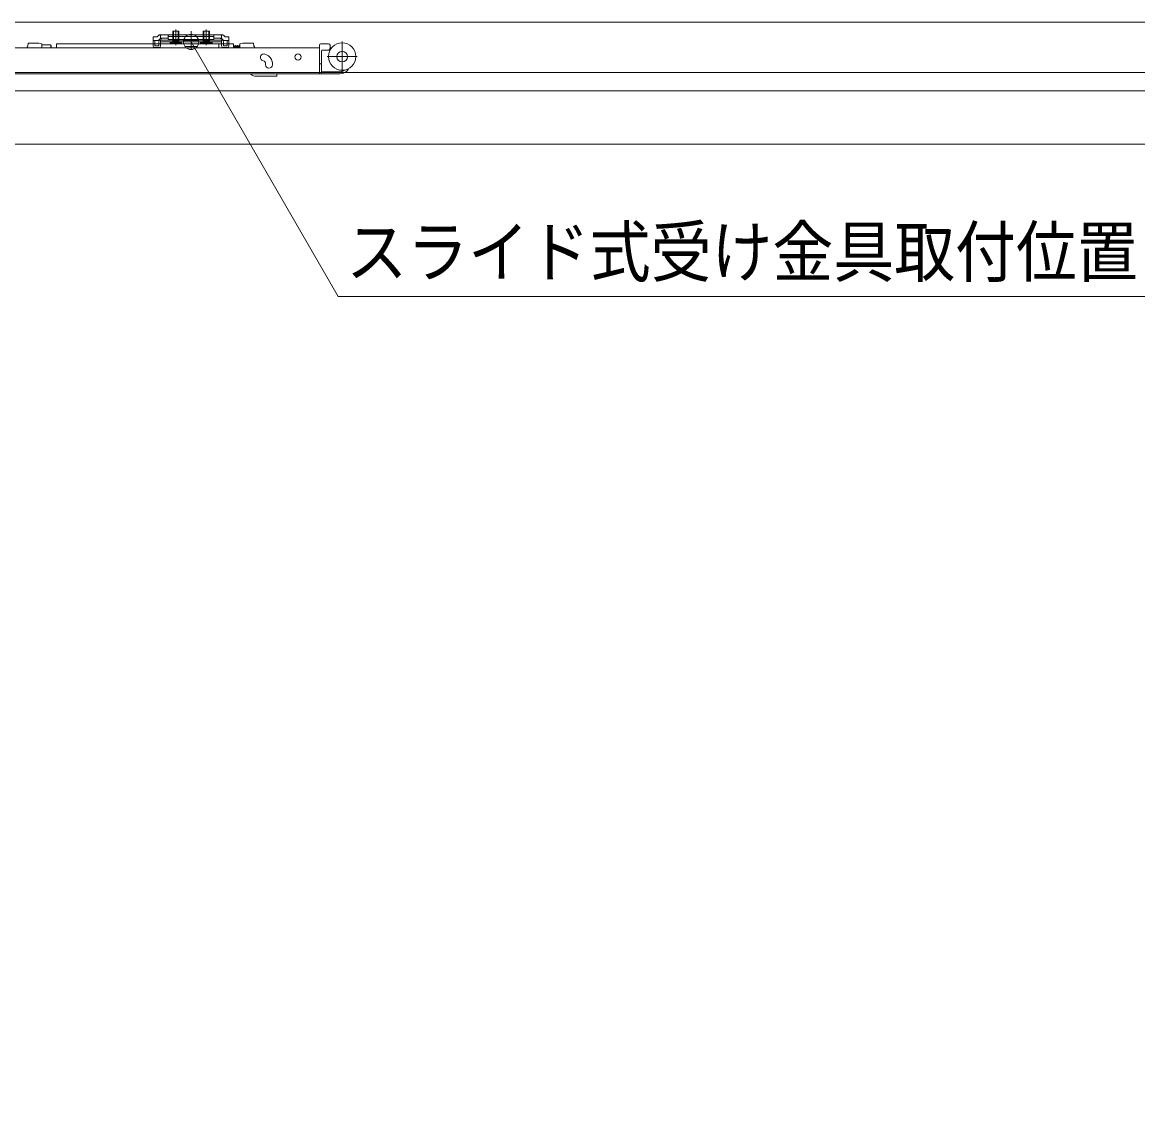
# Model space of a CAD drawing. Units: millimetres, scale not verified. Extents: x -6062 to 6062, y -3045 to 3045.
# Drawn here: x -2235 to -1503, y -318 to 400 of the extents above; entities that cross this region are included whole.
import ezdxf
from ezdxf.enums import TextEntityAlignment as Align

# ---------------------------------------------------------------- set-up
doc = ezdxf.new("R2010")
doc.units = ezdxf.units.MM
doc.header["$LTSCALE"] = 20
doc.layers.add('0-3_2寸法-3', color=7, linetype='Continuous', lineweight=9)
doc.layers.add('0-4_3一般', color=7, linetype='Continuous', lineweight=9)
doc.styles.add('ＭＳ ゴシック', font='')
doc.styles.get('ＭＳ ゴシック').set_extended_font_data('MS Gothic')

# ---------------------------------------------------------------- blocks, each defined once
blk = doc.blocks.new('グループ-6')
at = {"layer": '0-4_3一般'}
blk.add_line((13056.5, 8000), (-61863.5, 8000), dxfattribs=at)
blk = doc.blocks.new('グループ-7')
at = {"layer": '0-4_3一般'}
for p, q in [((-7238, 7808.1), (-7238, 7764.1)), ((-7238, 7808.1), (-7187.1, 7808.1)), ((-7238, 7764.1), (-7238, 7762.1)), ((-7187.1, 7762.1), (-7238, 7762.1)), ((-7238, 7762.1), (-7238, 7742.1)), ((-7172.5, 7822.6), (-7187.1, 7808.1)), ((-7168, 7762.1), (-7187.1, 7762.1)), ((-7159.1, 7836.1), (-7172.5, 7822.6)), ((-7168, 7762.1), (-7154.5, 7775.6)), ((-7140, 7836.1), (-7159.1, 7836.1)), ((-7154.5, 7775.6), (-7140, 7790.1)), ((-7140, 7790.1), (-7140, 7836.1)), ((-7120, 7836.1), (-7140, 7826.1)), ((-7140, 7836.1), (-7040, 7836.1)), ((-7120, 7790.1), (-7140, 7790.1)), ((-7140, 7766.1), (-7140, 7742.1)), ((-6340, 7766.1), (-7140, 7766.1)), ((-7040, 7836.1), (-7040, 7825.2)), ((-6440, 7836.1), (-7040, 7836.1)), ((-7040, 7815.2), (-7040, 7825.2)), ((-7040, 7815.2), (-7040, 7790.1)), ((-7040, 7790.1), (-7040, 7784.1)), ((-6450, 7815.2), (-7030, 7815.2)), ((-7030, 7774.1), (-6450, 7774.1)), ((-6980, 7836.1), (-6980, 7756.2)), ((-6972.4, 7882.1), (-6972.4, 7836.1)), ((-6972.4, 7836.1), (-6972.4, 7756.2)), ((-6940, 7771), (-6962.8, 7758.9)), ((-6940, 7699.1), (-6940, 7905.1)), ((-6940, 7867.1), (-6940, 7749.1)), ((-6940, 7713.6), (-6940, 7797.6)), ((-6917.2, 7758.9), (-6940, 7771)), ((-6907.6, 7836.1), (-6907.6, 7882.1)), ((-6907.6, 7756.2), (-6907.6, 7836.1)), ((-6900, 7836.1), (-6900, 7882.1)), ((-6900, 7756.2), (-6900, 7836.1)), ((-6740, 7884.2), (-6740, 7730.2)), ((-6740, 7651.9), (-6740, 7853.3)), ((-6580, 7882.1), (-6580, 7836.1)), ((-6500, 7882.1), (-6580, 7882.1)), ((-6580, 7836.1), (-6580, 7756.2)), ((-6572.4, 7882.1), (-6572.4, 7836.1)), ((-6572.4, 7836.1), (-6572.4, 7756.2)), ((-6540, 7699.1), (-6540, 7905.1)), ((-6540, 7867.1), (-6540, 7749.1)), ((-6540, 7713.6), (-6540, 7797.6)), ((-6507.6, 7836.1), (-6507.6, 7882.1)), ((-6507.6, 7756.2), (-6507.6, 7836.1)), ((-6500, 7836.1), (-6500, 7882.1)), ((-6500, 7756.2), (-6500, 7836.1)), ((-6440, 7836.1), (-6340, 7836.1)), ((-6440, 7825.2), (-6440, 7836.1)), ((-6440, 7815.2), (-6440, 7825.2)), ((-6440, 7790.1), (-6440, 7815.2)), ((-6440, 7784.1), (-6440, 7790.1)), ((-6340, 7826.1), (-6360, 7836.1)), ((-6340, 7790.1), (-6360, 7790.1)), ((-6320.9, 7836.1), (-6340, 7836.1)), ((-6340, 7766.1), (-6340, 7742.1)), ((-6312, 7762.1), (-6325.5, 7775.6)), ((-6320.9, 7836.1), (-6307.5, 7822.6)), ((-6312, 7762.1), (-6292.9, 7762.1)), ((-6292.9, 7808.1), (-6307.5, 7822.6)), ((-6292.9, 7808.1), (-6242, 7808.1)), ((-6242, 7762.1), (-6292.9, 7762.1)), ((-6266, 7762.1), (-6266, 7742.1)), ((-6242, 7764.1), (-6242, 7808.1)), ((-6242, 7764.1), (-6242, 7762.1)), ((-5056.1, 7665.9), (-11162.1, 7665.9)), ((-8740.1, 7727.9), (-8880.1, 7727.9)), ((-8880.1, 7713.9), (-8880.1, 7727.9)), ((-8740.1, 7727.9), (-8700.1, 7717.9)), ((-8700.1, 7705.9), (-8700.1, 7717.9)), ((-8700.1, 7705.9), (-8700.1, 7665.9)), ((-8700.1, 7705.9), (-8580.1, 7705.9)), ((-8580.1, 7705.9), (-8580.1, 7665.9)), ((-8575.1, 7690.9), (-8575.1, 7665.9)), ((-8505.7, 7715.9), (-8505.7, 7665.9)), ((-8505.7, 7715.9), (-6375.7, 7715.9)), ((-7238, 7742.1), (-7238, 7692.1)), ((-7214, 7742.1), (-7214, 7692.1)), ((-7214, 7692.1), (-7164, 7692.1)), ((-7214, 7668.1), (-7164, 7668.1)), ((-7164, 7742.1), (-7164, 7692.1)), ((-6340, 7742.1), (-7140, 7742.1)), ((-7140, 7742.1), (-7140, 7692.1)), ((-7015, 7742.1), (-6865, 7742.1)), ((-7015, 7732.1), (-7015, 7742.1)), ((-7005, 7722.1), (-7015, 7732.1)), ((-6865, 7732.1), (-7015, 7732.1)), ((-6875, 7722.1), (-7005, 7722.1)), ((-6962.8, 7758.9), (-6981, 7722.1)), ((-6980, 7756.2), (-6976.2, 7742.1)), ((-6972.4, 7756.2), (-6980, 7756.2)), ((-6976.2, 7742.1), (-6972.4, 7756.2)), ((-6907.6, 7756.2), (-6972.4, 7756.2)), ((-6899, 7722.1), (-6917.2, 7758.9)), ((-6900, 7756.2), (-6907.6, 7756.2)), ((-6903.8, 7742.1), (-6907.6, 7756.2)), ((-6903.8, 7742.1), (-6900, 7756.2)), ((-6865, 7732.1), (-6875, 7722.1)), ((-6865, 7742.1), (-6865, 7732.1)), ((-6580, 7756.2), (-6576.2, 7742.1)), ((-6576.2, 7742.1), (-6572.4, 7756.2)), ((-6503.8, 7742.1), (-6507.6, 7756.2)), ((-6500, 7756.2), (-6507.6, 7756.2)), ((-6503.8, 7742.1), (-6500, 7756.2)), ((-6375.7, 7716.9), (-6375.7, 7665.9)), ((-6375.7, 7716.9), (-6181.7, 7716.9)), ((-6340, 7692.1), (-6340, 7742.1)), ((-6316, 7692.1), (-6316, 7742.1)), ((-6316, 7692.1), (-6266, 7692.1)), ((-6316, 7668.1), (-6266, 7668.1)), ((-6266, 7692.1), (-6266, 7742.1)), ((-6242, 7692.1), (-6242, 7742.1)), ((-6181.7, 7665.9), (-6181.7, 7716.9)), ((-6181.6, 7686.9), (-6181.7, 7687.5)), ((-6161.7, 7670.9), (-6162.4, 7665.9)), ((-6134.7, 7670.9), (-6135.4, 7665.9)), ((-6107.7, 7670.9), (-6108.4, 7665.9)), ((-6098.5, 7717.9), (-6058.5, 7727.9)), ((-6098.5, 7665.9), (-6098.5, 7717.9)), ((-6058.5, 7727.9), (-5918.5, 7727.9)), ((-5918.5, 7713.9), (-5918.5, 7727.9)), ((-5056.1, 7697.9), (-5056.1, 7665.1)), ((-5056.1, 7659.9), (-5056.1, 7665.1)), ((-5056.1, 7481.9), (-5056.1, 7659.9)), ((-5036.1, 7717.9), (-4936.1, 7717.9)), ((-5026.1, 7475.9), (-5026.1, 7625.9)), ((-5016.1, 7635.9), (-4936.1, 7635.9)), ((-4914.2, 7635.9), (-4936.1, 7635.9)), ((-4916.1, 7697.9), (-4916.1, 7655.9)), ((-4916.1, 7665.9), (-4893.7, 7665.9)), ((-4756.1, 7747.9), (-4756.1, 7351.9)), ((-5781.8, 7490.1), (-5800.6, 7496.9)), ((-5769.8, 7581.5), (-5751.1, 7574.7)), ((-5673.7, 7481.4), (-5673.8, 7481.9)), ((-5056.1, 7470.1), (-5056.1, 7481.9)), ((-5026.1, 7455.9), (-5026.1, 7475.9)), ((-4954.1, 7549.9), (-4558.1, 7549.9)), ((-11162.1, 7321.9), (-5056.1, 7321.9)), ((-5950.1, 7313.8), (-5960.2, 7321.9)), ((-5762.1, 7462.4), (-5762.1, 7461.9)), ((-5762.1, 7461.9), (-5762.1, 7441.9)), ((-5672.1, 7441.9), (-5672.1, 7461.9)), ((-5612.7, 7301.9), (-5612.7, 7321.9)), ((-5056.1, 7455.9), (-5056.1, 7345.9)), ((-5026.1, 7345.9), (-5026.1, 7455.9)), ((-5026.1, 7321.9), (-5026.1, 7345.9)), ((-4786.1, 7321.9), (-5026.1, 7321.9)), ((-5016.1, 7351.9), (-4786.1, 7351.9)), ((-5622.7, 7291.9), (-5887.6, 7291.9)), ((11040, 6400), (-12320, 6400))]:
    blk.add_line(p, q, dxfattribs=at)
for points in [[(-59990, 7340), (11350, 7340), (11350, 8000), (-59990, 8000)], [(-6615, 7732.1), (-6615, 7742.1), (-6465, 7742.1), (-6465, 7732.1)]]:
    blk.add_lwpolyline(points, close=True, dxfattribs=at)
for points in [[(-7214, 7742.1), (-7214, 7762.1), (-7238, 7762.1)], [(-7040, 7790.1), (-7120, 7790.1), (-7140, 7780.1), (-7140, 7790.1)], [(-6900, 7882.1), (-6980, 7882.1), (-6980, 7836.1)], [(-6499, 7722.1), (-6517.2, 7758.9), (-6540, 7771), (-6562.8, 7758.9), (-6581, 7722.1)], [(-6340, 7790.1), (-6340, 7780.1), (-6360, 7790.1), (-6440, 7790.1)], [(-6340, 7836.1), (-6340, 7790.1), (-6325.5, 7775.6)], [(-6242, 7742.1), (-6242, 7762.1), (-6266, 7762.1)], [(-6465, 7732.1), (-6475, 7722.1), (-6605, 7722.1), (-6615, 7732.1)], [(-6507.6, 7756.2), (-6572.4, 7756.2), (-6580, 7756.2)], [(-6178, 7665.9), (-6178.1, 7666.4), (-6178.2, 7667), (-6178.3, 7667.5), (-6178.3, 7668.1), (-6178.4, 7668.6), (-6178.5, 7669.2), (-6178.6, 7669.7), (-6178.6, 7670.2), (-6178.7, 7670.8), (-6178.8, 7671.3), (-6178.9, 7671.9), (-6178.9, 7672.4), (-6179, 7672.9), (-6179.1, 7673.5), (-6179.2, 7674), (-6179.3, 7674.6), (-6179.3, 7675.1), (-6179.4, 7675.7), (-6179.5, 7676.2), (-6179.6, 7676.7), (-6179.6, 7677.3), (-6179.7, 7677.8), (-6179.8, 7678.4), (-6179.9, 7678.9), (-6180, 7679.4), (-6180.1, 7680), (-6180.2, 7680.5), (-6180.3, 7681.1), (-6180.4, 7681.6), (-6180.5, 7682.1), (-6180.6, 7682.7), (-6180.7, 7683.2), (-6180.8, 7683.7), (-6180.9, 7684.3), (-6181.1, 7684.8), (-6181.2, 7685.3), (-6181.3, 7685.9), (-6181.4, 7686.4), (-6181.6, 7686.9)], [(-6164.3, 7694.4), (-6164.9, 7693.6), (-6165.5, 7692.6), (-6166.2, 7691.4), (-6166.8, 7690.1), (-6167.4, 7688.9), (-6167.9, 7687.6), (-6168.4, 7686.5), (-6168.9, 7685.3), (-6169.3, 7684.2), (-6169.7, 7683.1), (-6170.1, 7682), (-6170.4, 7681), (-6170.6, 7680), (-6170.9, 7679), (-6171, 7678), (-6171.2, 7677.1), (-6171.3, 7676.2), (-6171.4, 7675.3), (-6171.5, 7674.5), (-6171.5, 7673.7), (-6171.6, 7672.9), (-6171.7, 7672.1), (-6171.8, 7671.3), (-6171.9, 7670.6), (-6171.9, 7669.8), (-6172, 7669.1), (-6172.1, 7668.4), (-6172.2, 7667.8), (-6172.3, 7667.1), (-6172.3, 7666.5), (-6172.4, 7665.9)], [(-6164.5, 7686.7), (-6164.6, 7686.7), (-6164.8, 7686.7), (-6164.9, 7686.7), (-6164.9, 7686.6), (-6165, 7686.6), (-6165, 7686.5), (-6165.1, 7686.3), (-6165.1, 7686.1), (-6165, 7686), (-6165, 7685.7), (-6164.9, 7685.5), (-6164.8, 7685.2), (-6164.7, 7684.9), (-6164.5, 7684.5), (-6164.4, 7684.2), (-6164.2, 7683.8), (-6164, 7683.4), (-6163.9, 7683), (-6163.7, 7682.6), (-6163.6, 7682.2), (-6163.5, 7681.8), (-6163.4, 7681.4), (-6163.3, 7681), (-6163.2, 7680.6), (-6163.1, 7680.2), (-6163, 7679.8), (-6162.9, 7679.4), (-6162.9, 7679), (-6162.8, 7678.6), (-6162.8, 7678.2), (-6162.7, 7677.8), (-6162.7, 7677.4), (-6162.6, 7677), (-6162.6, 7676.6), (-6162.6, 7676.2), (-6162.5, 7675.8), (-6162.4, 7675.4), (-6162.4, 7674.9), (-6162.3, 7674.5)], [(-6151, 7665.9), (-6151.1, 7666.5), (-6151.2, 7667.1), (-6151.3, 7667.8), (-6151.4, 7668.4), (-6151.4, 7669.1), (-6151.5, 7669.8), (-6151.6, 7670.6), (-6151.7, 7671.3), (-6151.7, 7672.1), (-6151.8, 7672.9), (-6151.9, 7673.7), (-6152, 7674.5), (-6152, 7675.4), (-6152.1, 7676.2), (-6152.2, 7677.1), (-6152.3, 7678), (-6152.5, 7679), (-6152.7, 7680), (-6153, 7681), (-6153.3, 7682), (-6153.6, 7683.1), (-6154, 7684.2), (-6154.4, 7685.3), (-6154.9, 7686.5), (-6155.4, 7687.7), (-6155.9, 7688.9), (-6156.5, 7690.1), (-6157.1, 7691.4), (-6157.8, 7692.6), (-6158.4, 7693.6), (-6159.1, 7694.4), (-6159.7, 7695.1), (-6160.4, 7695.5), (-6161, 7695.8), (-6161.7, 7695.9), (-6162.3, 7695.8), (-6163, 7695.5), (-6163.6, 7695.1), (-6164.3, 7694.4)], [(-6162.3, 7674.5), (-6162.3, 7674.1), (-6162.2, 7673.6), (-6162.1, 7673.2), (-6162.1, 7672.8), (-6162, 7672.3), (-6161.9, 7671.9), (-6161.9, 7671.4), (-6161.8, 7671), (-6161.7, 7670.6), (-6161.6, 7670.1), (-6161.6, 7669.7), (-6161.5, 7669.3), (-6161.5, 7668.9), (-6161.4, 7668.5), (-6161.3, 7668.1), (-6161.3, 7667.7), (-6161.2, 7667.4), (-6161.2, 7667), (-6161.1, 7666.6), (-6161.1, 7666.3), (-6161, 7665.9)], [(-6137.3, 7694.4), (-6137.9, 7693.6), (-6138.5, 7692.6), (-6139.2, 7691.4), (-6139.8, 7690.1), (-6140.4, 7688.9), (-6140.9, 7687.6), (-6141.4, 7686.5), (-6141.9, 7685.3), (-6142.3, 7684.2), (-6142.7, 7683.1), (-6143.1, 7682), (-6143.4, 7681), (-6143.6, 7680), (-6143.9, 7679), (-6144, 7678), (-6144.2, 7677.1), (-6144.3, 7676.2), (-6144.4, 7675.3), (-6144.5, 7674.5), (-6144.5, 7673.7), (-6144.6, 7672.9), (-6144.7, 7672.1), (-6144.8, 7671.3), (-6144.9, 7670.6), (-6145, 7669.8), (-6145, 7669.1), (-6145.1, 7668.4), (-6145.2, 7667.8), (-6145.3, 7667.1), (-6145.3, 7666.5), (-6145.4, 7665.9)], [(-6137.5, 7686.7), (-6137.6, 7686.7), (-6137.7, 7686.7), (-6137.9, 7686.7), (-6137.9, 7686.6), (-6138, 7686.6), (-6138, 7686.5), (-6138.1, 7686.3), (-6138.1, 7686.2), (-6138, 7686), (-6138, 7685.7), (-6137.9, 7685.5), (-6137.8, 7685.2), (-6137.7, 7684.9), (-6137.5, 7684.5), (-6137.4, 7684.2), (-6137.2, 7683.8), (-6137, 7683.4), (-6136.9, 7683), (-6136.7, 7682.6), (-6136.6, 7682.2), (-6136.5, 7681.8), (-6136.4, 7681.4), (-6136.3, 7681), (-6136.2, 7680.6), (-6136.1, 7680.2), (-6136, 7679.8), (-6135.9, 7679.4), (-6135.9, 7679), (-6135.8, 7678.6), (-6135.8, 7678.2), (-6135.7, 7677.8), (-6135.7, 7677.4), (-6135.6, 7677), (-6135.6, 7676.6), (-6135.6, 7676.2), (-6135.5, 7675.8), (-6135.4, 7675.4), (-6135.4, 7674.9), (-6135.3, 7674.5)], [(-6124, 7665.9), (-6124.1, 7666.5), (-6124.2, 7667.1), (-6124.3, 7667.8), (-6124.4, 7668.4), (-6124.4, 7669.1), (-6124.5, 7669.8), (-6124.6, 7670.6), (-6124.7, 7671.3), (-6124.7, 7672.1), (-6124.8, 7672.9), (-6124.9, 7673.7), (-6125, 7674.5), (-6125, 7675.4), (-6125.1, 7676.2), (-6125.2, 7677.1), (-6125.3, 7678), (-6125.5, 7679), (-6125.7, 7680), (-6126, 7681), (-6126.3, 7682), (-6126.6, 7683.1), (-6127, 7684.2), (-6127.4, 7685.3), (-6127.9, 7686.5), (-6128.4, 7687.7), (-6128.9, 7688.9), (-6129.5, 7690.1), (-6130.1, 7691.4), (-6130.8, 7692.6), (-6131.4, 7693.6), (-6132.1, 7694.4), (-6132.7, 7695.1), (-6133.4, 7695.5), (-6134, 7695.8), (-6134.7, 7695.9), (-6135.3, 7695.8), (-6136, 7695.5), (-6136.6, 7695.1), (-6137.3, 7694.4)], [(-6135.3, 7674.5), (-6135.3, 7674.1), (-6135.2, 7673.6), (-6135.1, 7673.2), (-6135.1, 7672.8), (-6135, 7672.3), (-6134.9, 7671.9), (-6134.9, 7671.4), (-6134.8, 7671), (-6134.7, 7670.6), (-6134.6, 7670.1), (-6134.6, 7669.7), (-6134.5, 7669.3), (-6134.5, 7668.9), (-6134.4, 7668.5), (-6134.3, 7668.1), (-6134.3, 7667.7), (-6134.2, 7667.4), (-6134.2, 7667), (-6134.1, 7666.6), (-6134.1, 7666.3), (-6134, 7665.9)], [(-6114, 7691.2), (-6114.3, 7690.3), (-6114.6, 7689.2), (-6114.8, 7688.1), (-6115, 7686.9), (-6115.3, 7685.8), (-6115.4, 7684.7), (-6115.6, 7683.6), (-6115.8, 7682.5), (-6116, 7681.5), (-6116.2, 7680.5), (-6116.3, 7679.6), (-6116.5, 7678.7), (-6116.6, 7677.8), (-6116.8, 7676.9), (-6116.9, 7676.1), (-6117, 7675.3), (-6117.1, 7674.6), (-6117.3, 7673.9), (-6117.4, 7673.2), (-6117.5, 7672.5), (-6117.6, 7671.8), (-6117.7, 7671.1), (-6117.8, 7670.5), (-6117.9, 7669.9), (-6118, 7669.2), (-6118, 7668.6), (-6118.1, 7668.1), (-6118.2, 7667.5), (-6118.3, 7666.9), (-6118.4, 7666.4), (-6118.4, 7665.9)], [(-6098.5, 7675.8), (-6098.6, 7676.3), (-6098.6, 7676.9), (-6098.7, 7677.4), (-6098.8, 7678), (-6098.8, 7678.7), (-6098.9, 7679.3), (-6099, 7680), (-6099, 7680.6), (-6099.1, 7681.4), (-6099.1, 7682.1), (-6099.2, 7682.9), (-6099.3, 7683.6), (-6099.3, 7684.5), (-6099.4, 7685.3), (-6099.5, 7686.1), (-6099.6, 7686.9), (-6099.8, 7687.7), (-6100.1, 7688.4), (-6100.4, 7689.1), (-6100.9, 7689.8), (-6101.3, 7690.4), (-6101.9, 7691), (-6102.5, 7691.5), (-6103.2, 7692.1), (-6103.9, 7692.6), (-6104.7, 7693), (-6105.6, 7693.5), (-6106.5, 7693.8), (-6107.5, 7694.2), (-6108.4, 7694.4), (-6109.2, 7694.5), (-6110, 7694.5), (-6110.7, 7694.3), (-6111.4, 7694.1), (-6112, 7693.7), (-6112.6, 7693.3), (-6113.1, 7692.7), (-6113.6, 7692), (-6114, 7691.2)], [(-6110.5, 7686.7), (-6110.6, 7686.7), (-6110.8, 7686.7), (-6110.9, 7686.7), (-6110.9, 7686.6), (-6111, 7686.6), (-6111, 7686.5), (-6111.1, 7686.3), (-6111.1, 7686.1), (-6111, 7686), (-6111, 7685.7), (-6110.9, 7685.5), (-6110.8, 7685.2), (-6110.7, 7684.9), (-6110.5, 7684.5), (-6110.4, 7684.2), (-6110.2, 7683.8), (-6110, 7683.4), (-6109.9, 7683), (-6109.7, 7682.6), (-6109.6, 7682.2), (-6109.5, 7681.8), (-6109.4, 7681.4), (-6109.3, 7681), (-6109.2, 7680.6), (-6109.1, 7680.2), (-6109, 7679.8), (-6108.9, 7679.4), (-6108.9, 7679), (-6108.8, 7678.6), (-6108.8, 7678.2), (-6108.7, 7677.8), (-6108.7, 7677.4), (-6108.6, 7677), (-6108.6, 7676.6), (-6108.6, 7676.2), (-6108.5, 7675.8), (-6108.4, 7675.4), (-6108.4, 7674.9), (-6108.3, 7674.5)], [(-6108.3, 7674.5), (-6108.3, 7674.1), (-6108.2, 7673.6), (-6108.1, 7673.2), (-6108.1, 7672.8), (-6108, 7672.3), (-6107.9, 7671.9), (-6107.9, 7671.4), (-6107.8, 7671), (-6107.7, 7670.6), (-6107.6, 7670.1), (-6107.6, 7669.7), (-6107.5, 7669.3), (-6107.5, 7668.9), (-6107.4, 7668.5), (-6107.3, 7668.1), (-6107.3, 7667.7), (-6107.2, 7667.4), (-6107.2, 7667), (-6107.1, 7666.6), (-6107.1, 7666.3), (-6107, 7665.9)], [(-5769.7, 7481.9), (-5769.4, 7481.5), (-5769.1, 7481), (-5768.8, 7480.6), (-5768.4, 7480.1), (-5768.1, 7479.7), (-5767.8, 7479.2), (-5767.5, 7478.8), (-5767.2, 7478.3), (-5767, 7477.9), (-5766.7, 7477.4), (-5766.4, 7476.9), (-5766.1, 7476.4), (-5765.9, 7476), (-5765.6, 7475.5), (-5765.4, 7475), (-5765.1, 7474.5), (-5764.9, 7474), (-5764.7, 7473.5), (-5764.5, 7473), (-5764.2, 7472.5), (-5764, 7472), (-5763.8, 7471.5), (-5763.7, 7470.9), (-5763.5, 7470.4), (-5763.3, 7469.9), (-5763.2, 7469.4), (-5763, 7468.9), (-5762.9, 7468.3), (-5762.8, 7467.8), (-5762.6, 7467.3), (-5762.5, 7466.8), (-5762.5, 7466.2), (-5762.4, 7465.7), (-5762.3, 7465.1), (-5762.2, 7464.6), (-5762.2, 7464.1), (-5762.2, 7463.5), (-5762.1, 7463), (-5762.1, 7462.4)], [(-5672.1, 7461.9), (-5672.1, 7462.4), (-5672.1, 7462.9), (-5672.1, 7463.4), (-5672.1, 7463.9), (-5672.1, 7464.4), (-5672.1, 7464.9), (-5672.1, 7465.4), (-5672.2, 7465.9), (-5672.2, 7466.4), (-5672.2, 7466.9), (-5672.2, 7467.4), (-5672.3, 7467.9), (-5672.3, 7468.4), (-5672.3, 7468.9), (-5672.3, 7469.4), (-5672.4, 7469.9), (-5672.4, 7470.4), (-5672.5, 7470.9), (-5672.5, 7471.4), (-5672.5, 7471.9), (-5672.6, 7472.4), (-5672.6, 7472.9), (-5672.7, 7473.4), (-5672.7, 7473.9), (-5672.8, 7474.4), (-5672.8, 7474.9), (-5672.9, 7475.4), (-5673, 7475.9), (-5673, 7476.4), (-5673.1, 7476.9), (-5673.1, 7477.4), (-5673.2, 7477.9), (-5673.3, 7478.4), (-5673.3, 7478.9), (-5673.4, 7479.4), (-5673.5, 7479.9), (-5673.5, 7480.4), (-5673.6, 7480.9), (-5673.7, 7481.4)], [(-5056.1, 7470.1), (-5056.1, 7455.9), (-5026.1, 7455.9)], [(-5056.1, 7345.9), (-5056.1, 7321.9), (-5026.1, 7321.9)], [(11360, -38740), (11360, 7100), (-12640, 7100)]]:
    blk.add_lwpolyline(points, dxfattribs=at)
for centre, radius in [((-4756.1, 7549.9), 180), ((-4756.1, 7549.9), 70), ((-5336.1, 7545.9), 41)]:
    blk.add_circle(centre, radius, dxfattribs=at)
for centre, radius, start, end in [((-7187.1, 7808.1), 46, 270, 315), ((-7140, 7790.1), 46, 90, 135), ((-7140, 7742.1), 24, 90, 180), ((-7030, 7825.2), 10, 180, 270), ((-7030, 7784.1), 10, 180, 270), ((-6450, 7825.2), 10, 270, 0), ((-6450, 7784.1), 10, 270, 0), ((-6340, 7790.1), 46, 45, 90), ((-6340, 7742.1), 24, 0, 90), ((-6292.9, 7808.1), 46, 225, 270), ((-8960.1, 7713.9), 80, 323.1301, 0), ((-8580.1, 7690.9), 5, 0, 90), ((-7214, 7692.1), 24, 180, 270), ((-7164, 7692.1), 24, 270, 0), ((-6316, 7692.1), 24, 180, 270), ((-6266, 7692.1), 24, 270, 0), ((-5838.5, 7713.9), 80, 180, 216.8699), ((-5036.1, 7697.9), 20, 90, 180), ((-5016.1, 7625.9), 10, 90, 180), ((-4936.1, 7697.9), 20, 0, 90), ((-4936.1, 7655.9), 20, 270, 0), ((-5785.2, 7539.2), 45, 70, 250), ((-5792.1, 7461.9), 30, 41.81031, 70), ((-5792.1, 7461.9), 120, 9.59407, 70), ((-5717.1, 7441.9), 45, 180, 0), ((-5016.1, 7361.9), 10, 180, 270), ((-4786.1, 7451.9), 130, 270, 332.1733), ((-4786.1, 7451.9), 100, 270, 307.50397), ((-5887.6, 7391.9), 100, 231.34019, 270), ((-5622.7, 7301.9), 10, 270, 0)]:
    blk.add_arc(centre, radius, start, end, dxfattribs=at)
blk = doc.blocks.new('グループ-8')
at = {"layer": '0-4_3一般'}
for name in ['グループ-6', 'グループ-7']:
    blk.add_blockref(name, (0, 0), dxfattribs=at)

msp = doc.modelspace()

# ---------------------------------------------------------------- linework, layer by layer
at = {"layer": '0-3_2寸法-3'}
for p, q in [((-2119.61, 388.1), (-2129.39, 388.1)), ((-2124.33, 392.1), (-2124.67, 392.1)), ((-2124.33, 392.1), (-2124.67, 392.1)), ((-2120.5, 384.1), (-2128.5, 384.1))]:
    msp.add_line(p, q, dxfattribs=at)
msp.add_lwpolyline([(-1426.09, 220), (-2028.02, 220), (-2124.5, 387.1)], dxfattribs=at)
msp.add_circle((-2124.5, 387.1), 5.01, dxfattribs=at)
msp.add_circle((-2124.5, 387.1), 5.01, dxfattribs=at)

# ---------------------------------------------------------------- block references
at = {"layer": '0-4_3一般', "xscale": 0.05, "yscale": 0.05}
msp.add_blockref('グループ-8', (-1787.5, 0), dxfattribs=at)

# ---------------------------------------------------------------- texts
at = {"layer": '0-3_2寸法-3', "style": 'ＭＳ ゴシック', "width": 0.9}
msp.add_text('スライド式受け金具取付位置', height=32.55, dxfattribs=at).set_placement((-2022.62, 223.34), align=Align.BOTTOM_LEFT)

doc.saveas('drawing.dxf')
